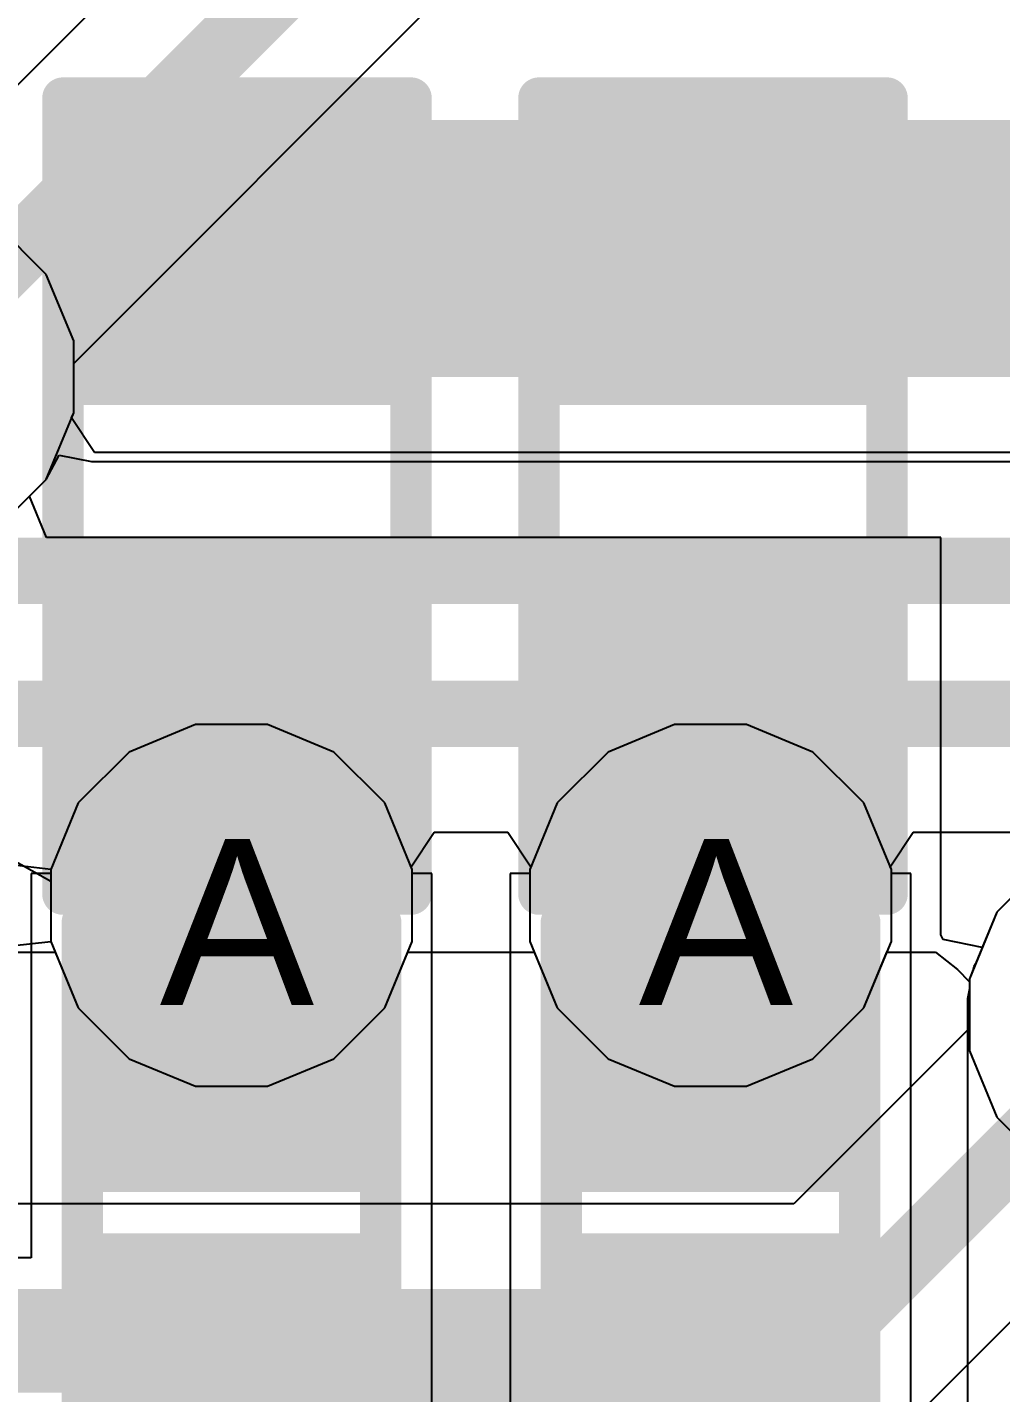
# Model space of a CAD drawing. Header units: inches. Extents: x 0 to 5271, y 0 to 5417.
# Drawn here: x 119.59 to 122.573, y 50.609 to 54.792 of the extents above; entities that cross this region are included whole.
import ezdxf

# ---------------------------------------------------------------- set-up
doc = ezdxf.new("R2010")
doc.units = ezdxf.units.IN
for name, color, linetype in [('Bottom Layer', 5, 'Continuous'), ('Bottom Overlay', 54, 'Continuous'), ('Bottom Paste', 16, 'Continuous'), ('Bottom Solder', 6, 'Continuous'), ('Drill Drawing', 1, 'Continuous'), ('L2_GND1', 16, 'Continuous'), ('L3_SIG1', 76, 'Continuous'), ('L4_PWR', 90, 'Continuous'), ('L5_GND2', 156, 'Continuous'), ('L6_SIG2', 130, 'Continuous'), ('L7_GND3', 216, 'Continuous'), ('Top Layer', 1, 'Continuous'), ('Top Overlay', 2, 'Continuous'), ('Top Paste', 8, 'Continuous'), ('Top Solder', 216, 'Continuous'), ('Via Holes', 16, 'Continuous')]:
    doc.layers.add(name, color=color, linetype=linetype)
doc.styles.add('Arial', font='', dxfattribs={"height": 0.2})
doc.styles.get('Arial').set_extended_font_data('Arial')

# ---------------------------------------------------------------- blocks, each defined once
blk = doc.blocks.new('RES_0603_B_486')
at = {"layer": 'Bottom Layer'}
for points in [[(-1.143, -0.4445), (-1.143, 0.4445), (-0.381, 0.4445), (-0.381, -0.4445)], [(0.381, -0.4445), (0.381, 0.4445), (1.143, 0.4445), (1.143, -0.4445)]]:
    blk.add_hatch(color=5, dxfattribs=at).paths.add_polyline_path(points)
at = {"layer": 'Bottom Paste'}
for points in [[(-1.143, -0.4445), (-1.143, 0.4445), (-0.381, 0.4445), (-0.381, -0.4445)], [(0.381, -0.4445), (0.381, 0.4445), (1.143, 0.4445), (1.143, -0.4445)]]:
    blk.add_hatch(color=16, dxfattribs=at).paths.add_polyline_path(points)
at = {"layer": 'Bottom Solder'}
for points in [[(-1.2446, -0.5461), (-1.2446, 0.5461), (-0.2794, 0.5461), (-0.2794, -0.5461)], [(0.2794, -0.5461), (0.2794, 0.5461), (1.2446, 0.5461), (1.2446, -0.5461)]]:
    blk.add_hatch(color=6, dxfattribs=at).paths.add_polyline_path(points)
at = {"layer": 'Bottom Overlay'}
for points in [[(-1.2192, 0.5334, 0.127, 0.127, 0), (-1.2192, -0.5334, 0.127, 0.127, 0)], [(-1.2192, 0.5334, 0.127, 0.127, 0), (1.2192, 0.5334, 0.127, 0.127, 0)], [(1.2192, 0.5334, 0.127, 0.127, 0), (1.2192, -0.5334, 0.127, 0.127, 0)], [(-1.2192, -0.5334, 0.127, 0.127, 0), (1.2192, -0.5334, 0.127, 0.127, 0)]]:
    blk.add_lwpolyline(points, format="xyseb", dxfattribs=at)
for points in [[(-1.251, 0.5334, 0.0635, 0.0635, 1), (-1.1875, 0.5334, 0.0635, 0.0635, 1)], [(-1.251, 0.5334, 0.0635, 0.0635, 1), (-1.1875, 0.5334, 0.0635, 0.0635, 1)], [(1.1874, 0.5334, 0.0635, 0.0635, 1), (1.2509, 0.5334, 0.0635, 0.0635, 1)], [(1.1874, 0.5334, 0.0635, 0.0635, 1), (1.2509, 0.5334, 0.0635, 0.0635, 1)], [(-1.251, -0.5334, 0.0635, 0.0635, 1), (-1.1875, -0.5334, 0.0635, 0.0635, 1)], [(-1.251, -0.5334, 0.0635, 0.0635, 1), (-1.1875, -0.5334, 0.0635, 0.0635, 1)], [(1.1874, -0.5334, 0.0635, 0.0635, 1), (1.2509, -0.5334, 0.0635, 0.0635, 1)], [(1.1874, -0.5334, 0.0635, 0.0635, 1), (1.2509, -0.5334, 0.0635, 0.0635, 1)]]:
    blk.add_lwpolyline(points, format="xyseb", close=True, dxfattribs=at)
blk = doc.blocks.new('RES_0603_B_487')
at = {"layer": 'Bottom Layer'}
for points in [[(-1.143, -0.4445), (-1.143, 0.4445), (-0.381, 0.4445), (-0.381, -0.4445)], [(0.381, -0.4445), (0.381, 0.4445), (1.143, 0.4445), (1.143, -0.4445)]]:
    blk.add_hatch(color=5, dxfattribs=at).paths.add_polyline_path(points)
at = {"layer": 'Bottom Paste'}
for points in [[(-1.143, -0.4445), (-1.143, 0.4445), (-0.381, 0.4445), (-0.381, -0.4445)], [(0.381, -0.4445), (0.381, 0.4445), (1.143, 0.4445), (1.143, -0.4445)]]:
    blk.add_hatch(color=16, dxfattribs=at).paths.add_polyline_path(points)
at = {"layer": 'Bottom Solder'}
for points in [[(-1.2446, -0.5461), (-1.2446, 0.5461), (-0.2794, 0.5461), (-0.2794, -0.5461)], [(0.2794, -0.5461), (0.2794, 0.5461), (1.2446, 0.5461), (1.2446, -0.5461)]]:
    blk.add_hatch(color=6, dxfattribs=at).paths.add_polyline_path(points)
at = {"layer": 'Bottom Overlay'}
for points in [[(-1.2192, 0.5334, 0.127, 0.127, 0), (-1.2192, -0.5334, 0.127, 0.127, 0)], [(-1.2192, 0.5334, 0.127, 0.127, 0), (1.2192, 0.5334, 0.127, 0.127, 0)], [(1.2192, 0.5334, 0.127, 0.127, 0), (1.2192, -0.5334, 0.127, 0.127, 0)], [(-1.2192, -0.5334, 0.127, 0.127, 0), (1.2192, -0.5334, 0.127, 0.127, 0)]]:
    blk.add_lwpolyline(points, format="xyseb", dxfattribs=at)
for points in [[(-1.251, 0.5334, 0.0635, 0.0635, 1), (-1.1875, 0.5334, 0.0635, 0.0635, 1)], [(-1.251, 0.5334, 0.0635, 0.0635, 1), (-1.1875, 0.5334, 0.0635, 0.0635, 1)], [(1.1874, 0.5334, 0.0635, 0.0635, 1), (1.2509, 0.5334, 0.0635, 0.0635, 1)], [(1.1874, 0.5334, 0.0635, 0.0635, 1), (1.2509, 0.5334, 0.0635, 0.0635, 1)], [(-1.251, -0.5334, 0.0635, 0.0635, 1), (-1.1875, -0.5334, 0.0635, 0.0635, 1)], [(-1.251, -0.5334, 0.0635, 0.0635, 1), (-1.1875, -0.5334, 0.0635, 0.0635, 1)], [(1.1874, -0.5334, 0.0635, 0.0635, 1), (1.2509, -0.5334, 0.0635, 0.0635, 1)], [(1.1874, -0.5334, 0.0635, 0.0635, 1), (1.2509, -0.5334, 0.0635, 0.0635, 1)]]:
    blk.add_lwpolyline(points, format="xyseb", close=True, dxfattribs=at)
blk = doc.blocks.new('SOT_23_B_507')
at = {"layer": 'Bottom Layer'}
for points in [[(-1.36, 1.46), (-0.54, 1.46), (-0.54, 0.54), (-1.36, 0.54)], [(0.54, 1.46), (1.36, 1.46), (1.36, 0.54), (0.54, 0.54)], [(-0.41, -0.54), (0.41, -0.54), (0.41, -1.46), (-0.41, -1.46)]]:
    blk.add_hatch(color=5, dxfattribs=at).paths.add_polyline_path(points)
at = {"layer": 'Bottom Paste'}
for points in [[(-1.36, 1.46), (-0.54, 1.46), (-0.54, 0.54), (-1.36, 0.54)], [(0.54, 1.46), (1.36, 1.46), (1.36, 0.54), (0.54, 0.54)], [(-0.41, -0.54), (0.41, -0.54), (0.41, -1.46), (-0.41, -1.46)]]:
    blk.add_hatch(color=16, dxfattribs=at).paths.add_polyline_path(points)
at = {"layer": 'Bottom Solder'}
for points in [[(-1.4616, 1.5616), (-0.4384, 1.5616), (-0.4384, 0.4384), (-1.4616, 0.4384)], [(0.4384, 1.5616), (1.4616, 1.5616), (1.4616, 0.4384), (0.4384, 0.4384)], [(-0.5116, -0.4384), (0.5116, -0.4384), (0.5116, -1.5616), (-0.5116, -1.5616)]]:
    blk.add_hatch(color=6, dxfattribs=at).paths.add_polyline_path(points)
at = {"layer": 'Bottom Overlay'}
for points in [[(-1.6764, 1.2954, 0.127, 0.127, 0), (-1.5494, 1.1684, 0.127, 0.127, 0)], [(-1.6764, 1.0414, 0.127, 0.127, 0), (-1.6764, 1.2954, 0.127, 0.127, 0)], [(-1.6764, 1.0414, 0.127, 0.127, 0), (-1.5494, 1.1684, 0.127, 0.127, 0)], [(-0.3302, 0.7874, 0.127, 0.127, 0), (0.3302, 0.7874, 0.127, 0.127, 0)], [(-1.5494, -0.8128, 0.127, 0.127, 0), (-1.5494, 0.5842, 0.127, 0.127, 0)], [(1.5494, -0.8128, 0.127, 0.127, 0), (1.5494, 0.5842, 0.127, 0.127, 0)], [(-1.5494, -0.8128, 0.127, 0.127, 0), (-0.5588, -0.8128, 0.127, 0.127, 0)], [(0.5588, -0.8128, 0.127, 0.127, 0), (1.5494, -0.8128, 0.127, 0.127, 0)]]:
    blk.add_lwpolyline(points, format="xyseb", dxfattribs=at)
for points in [[(-1.7082, 1.2954, 0.0635, 0.0635, 1), (-1.6447, 1.2954, 0.0635, 0.0635, 1)], [(-1.7082, 1.2954, 0.0635, 0.0635, 1), (-1.6447, 1.2954, 0.0635, 0.0635, 1)], [(-1.5812, 1.1684, 0.0635, 0.0635, 1), (-1.5177, 1.1684, 0.0635, 0.0635, 1)], [(-1.5812, 1.1684, 0.0635, 0.0635, 1), (-1.5177, 1.1684, 0.0635, 0.0635, 1)], [(-1.7082, 1.0414, 0.0635, 0.0635, 1), (-1.6447, 1.0414, 0.0635, 0.0635, 1)], [(-1.7082, 1.0414, 0.0635, 0.0635, 1), (-1.6447, 1.0414, 0.0635, 0.0635, 1)], [(-0.362, 0.7874, 0.0635, 0.0635, 1), (-0.2985, 0.7874, 0.0635, 0.0635, 1)], [(0.2984, 0.7874, 0.0635, 0.0635, 1), (0.3619, 0.7874, 0.0635, 0.0635, 1)], [(-1.5812, 0.5842, 0.0635, 0.0635, 1), (-1.5177, 0.5842, 0.0635, 0.0635, 1)], [(1.5176, 0.5842, 0.0635, 0.0635, 1), (1.5811, 0.5842, 0.0635, 0.0635, 1)], [(-1.5812, -0.8128, 0.0635, 0.0635, 1), (-1.5177, -0.8128, 0.0635, 0.0635, 1)], [(-1.5812, -0.8128, 0.0635, 0.0635, 1), (-1.5177, -0.8128, 0.0635, 0.0635, 1)], [(-0.5906, -0.8128, 0.0635, 0.0635, 1), (-0.5271, -0.8128, 0.0635, 0.0635, 1)], [(0.527, -0.8128, 0.0635, 0.0635, 1), (0.5905, -0.8128, 0.0635, 0.0635, 1)], [(1.5176, -0.8128, 0.0635, 0.0635, 1), (1.5811, -0.8128, 0.0635, 0.0635, 1)], [(1.5176, -0.8128, 0.0635, 0.0635, 1), (1.5811, -0.8128, 0.0635, 0.0635, 1)]]:
    blk.add_lwpolyline(points, format="xyseb", close=True, dxfattribs=at)
blk = doc.blocks.new('LED_0402_509')
at = {"layer": 'Top Layer'}
for points in [[(-0.785, 0.36), (-0.165, 0.36), (-0.165, -0.36), (-0.785, -0.36)], [(0.165, 0.36), (0.785, 0.36), (0.785, -0.36), (0.165, -0.36)]]:
    blk.add_hatch(color=1, dxfattribs=at).paths.add_polyline_path(points)
at = {"layer": 'Top Overlay'}
blk.add_hatch(color=2, dxfattribs=at).paths.add_polyline_path([(0.9385, -0.5084), (1.5481, -0.5084), (1.5481, 0.5076), (0.9385, 0.5076)])
at = {"layer": 'Top Paste'}
for points in [[(-0.785, 0.36), (-0.165, 0.36), (-0.165, -0.36), (-0.785, -0.36)], [(0.165, 0.36), (0.785, 0.36), (0.785, -0.36), (0.165, -0.36)]]:
    blk.add_hatch(color=8, dxfattribs=at).paths.add_polyline_path(points)
at = {"layer": 'Top Solder'}
for points in [[(-0.8866, 0.4616), (-0.0634, 0.4616), (-0.0634, -0.4616), (-0.8866, -0.4616)], [(0.0634, 0.4616), (0.8866, 0.4616), (0.8866, -0.4616), (0.0634, -0.4616)]]:
    blk.add_hatch(color=216, dxfattribs=at).paths.add_polyline_path(points)
at = {"layer": 'Top Overlay'}
for points in [[(-0.889, -0.4572, 0.127, 0.127, 0), (-0.889, 0.4572, 0.127, 0.127, 0)], [(0.9398, 0.4572, 0.127, 0.127, 0), (-0.889, 0.4572, 0.127, 0.127, 0)], [(0.9398, -0.4572, 0.127, 0.127, 0), (0.9398, 0.4572, 0.127, 0.127, 0)], [(0.9398, -0.4572, 0.127, 0.127, 0), (-0.889, -0.4572, 0.127, 0.127, 0)]]:
    blk.add_lwpolyline(points, format="xyseb", dxfattribs=at)
for points in [[(-0.9207, 0.4572, 0.0635, 0.0635, 1), (-0.8572, 0.4572, 0.0635, 0.0635, 1)], [(-0.9207, 0.4572, 0.0635, 0.0635, 1), (-0.8572, 0.4572, 0.0635, 0.0635, 1)], [(0.9081, 0.4572, 0.0635, 0.0635, 1), (0.9716, 0.4572, 0.0635, 0.0635, 1)], [(0.9081, 0.4572, 0.0635, 0.0635, 1), (0.9716, 0.4572, 0.0635, 0.0635, 1)], [(-0.9207, -0.4572, 0.0635, 0.0635, 1), (-0.8572, -0.4572, 0.0635, 0.0635, 1)], [(-0.9207, -0.4572, 0.0635, 0.0635, 1), (-0.8572, -0.4572, 0.0635, 0.0635, 1)], [(0.9081, -0.4572, 0.0635, 0.0635, 1), (0.9716, -0.4572, 0.0635, 0.0635, 1)], [(0.9081, -0.4572, 0.0635, 0.0635, 1), (0.9716, -0.4572, 0.0635, 0.0635, 1)]]:
    blk.add_lwpolyline(points, format="xyseb", close=True, dxfattribs=at)
blk = doc.blocks.new('LED_0402_510')
at = {"layer": 'Top Layer'}
for points in [[(-0.785, 0.36), (-0.165, 0.36), (-0.165, -0.36), (-0.785, -0.36)], [(0.165, 0.36), (0.785, 0.36), (0.785, -0.36), (0.165, -0.36)]]:
    blk.add_hatch(color=1, dxfattribs=at).paths.add_polyline_path(points)
at = {"layer": 'Top Overlay'}
blk.add_hatch(color=2, dxfattribs=at).paths.add_polyline_path([(0.9388, -0.5086), (1.5484, -0.5086), (1.5484, 0.5074), (0.9388, 0.5074)])
at = {"layer": 'Top Paste'}
for points in [[(-0.785, 0.36), (-0.165, 0.36), (-0.165, -0.36), (-0.785, -0.36)], [(0.165, 0.36), (0.785, 0.36), (0.785, -0.36), (0.165, -0.36)]]:
    blk.add_hatch(color=8, dxfattribs=at).paths.add_polyline_path(points)
at = {"layer": 'Top Solder'}
for points in [[(-0.8866, 0.4616), (-0.0634, 0.4616), (-0.0634, -0.4616), (-0.8866, -0.4616)], [(0.0634, 0.4616), (0.8866, 0.4616), (0.8866, -0.4616), (0.0634, -0.4616)]]:
    blk.add_hatch(color=216, dxfattribs=at).paths.add_polyline_path(points)
at = {"layer": 'Top Overlay'}
for points in [[(-0.889, -0.4572, 0.127, 0.127, 0), (-0.889, 0.4572, 0.127, 0.127, 0)], [(0.9398, 0.4572, 0.127, 0.127, 0), (-0.889, 0.4572, 0.127, 0.127, 0)], [(0.9398, -0.4572, 0.127, 0.127, 0), (0.9398, 0.4572, 0.127, 0.127, 0)], [(0.9398, -0.4572, 0.127, 0.127, 0), (-0.889, -0.4572, 0.127, 0.127, 0)]]:
    blk.add_lwpolyline(points, format="xyseb", dxfattribs=at)
for points in [[(-0.9208, 0.4572, 0.0635, 0.0635, 1), (-0.8573, 0.4572, 0.0635, 0.0635, 1)], [(-0.9208, 0.4572, 0.0635, 0.0635, 1), (-0.8573, 0.4572, 0.0635, 0.0635, 1)], [(0.908, 0.4572, 0.0635, 0.0635, 1), (0.9715, 0.4572, 0.0635, 0.0635, 1)], [(0.908, 0.4572, 0.0635, 0.0635, 1), (0.9715, 0.4572, 0.0635, 0.0635, 1)], [(-0.9208, -0.4572, 0.0635, 0.0635, 1), (-0.8573, -0.4572, 0.0635, 0.0635, 1)], [(-0.9208, -0.4572, 0.0635, 0.0635, 1), (-0.8573, -0.4572, 0.0635, 0.0635, 1)], [(0.908, -0.4572, 0.0635, 0.0635, 1), (0.9715, -0.4572, 0.0635, 0.0635, 1)], [(0.908, -0.4572, 0.0635, 0.0635, 1), (0.9715, -0.4572, 0.0635, 0.0635, 1)]]:
    blk.add_lwpolyline(points, format="xyseb", close=True, dxfattribs=at)

msp = doc.modelspace()

# ---------------------------------------------------------------- hatches: boundary and pattern name
at = {"layer": 'Bottom Layer'}
for points in [[(119.7864, 53.721), (128.069, 53.721), (128.069, 54.5084), (119.7864, 54.5084)], [(119.9165, 52.1021), (120.516, 52.1021), (120.516, 52.7388), (119.9165, 52.7388)], [(121.3847, 52.1021), (121.9837, 52.1021), (121.9837, 52.7388), (121.3847, 52.7388)]]:
    msp.add_hatch(color=5, dxfattribs=at).paths.add_polyline_path(points)
h = msp.add_hatch(color=5, dxfattribs=at)
edge = h.paths.add_edge_path()
edge.add_arc((120.2158, 52.1021), 0.3, 0, 360)
h = msp.add_hatch(color=5, dxfattribs=at)
edge = h.paths.add_edge_path()
edge.add_arc((121.684, 52.1021), 0.3, 0, 360)
at = {"layer": 'L2_GND1'}
h = msp.add_hatch(color=16, dxfattribs=at)
edge = h.paths.add_edge_path()
edge.add_arc((120.2158, 52.1021), 0.3, 0, 360)
h = msp.add_hatch(color=16, dxfattribs=at)
edge = h.paths.add_edge_path()
edge.add_arc((121.684, 52.1021), 0.3, 0, 360)
at = {"layer": 'L3_SIG1'}
h = msp.add_hatch(color=76, dxfattribs=at)
edge = h.paths.add_edge_path()
edge.add_arc((120.2158, 52.1021), 0.3, 0, 360)
h = msp.add_hatch(color=76, dxfattribs=at)
edge = h.paths.add_edge_path()
edge.add_arc((121.684, 52.1021), 0.3, 0, 360)
at = {"layer": 'L4_PWR'}
h = msp.add_hatch(color=90, dxfattribs=at)
edge = h.paths.add_edge_path()
edge.add_arc((120.2158, 52.1021), 0.3, 0, 360)
h = msp.add_hatch(color=90, dxfattribs=at)
edge = h.paths.add_edge_path()
edge.add_arc((121.684, 52.1021), 0.3, 0, 360)
at = {"layer": 'L5_GND2'}
h = msp.add_hatch(color=156, dxfattribs=at)
edge = h.paths.add_edge_path()
edge.add_arc((120.2158, 52.1021), 0.3, 0, 360)
h = msp.add_hatch(color=156, dxfattribs=at)
edge = h.paths.add_edge_path()
edge.add_arc((121.684, 52.1021), 0.3, 0, 360)
at = {"layer": 'L6_SIG2'}
h = msp.add_hatch(color=130, dxfattribs=at)
edge = h.paths.add_edge_path()
edge.add_arc((120.2158, 52.1021), 0.3, 0, 360)
h = msp.add_hatch(color=130, dxfattribs=at)
edge = h.paths.add_edge_path()
edge.add_arc((121.684, 52.1021), 0.3, 0, 360)
at = {"layer": 'L7_GND3'}
h = msp.add_hatch(color=216, dxfattribs=at)
edge = h.paths.add_edge_path()
edge.add_arc((120.2158, 52.1021), 0.3, 0, 360)
h = msp.add_hatch(color=216, dxfattribs=at)
edge = h.paths.add_edge_path()
edge.add_arc((121.684, 52.1021), 0.3, 0, 360)
at = {"layer": 'Top Layer'}
h = msp.add_hatch(color=1, dxfattribs=at)
edge = h.paths.add_edge_path()
edge.add_arc((120.2158, 52.1021), 0.3, 0, 360)
h = msp.add_hatch(color=1, dxfattribs=at)
edge = h.paths.add_edge_path()
edge.add_arc((121.684, 52.1021), 0.3, 0, 360)
for points in [[(120.5158, 52.1021), (119.9147, 52.1021), (119.9147, 51.3245), (120.5158, 51.3245)], [(121.984, 52.1021), (121.3829, 52.1021), (121.3829, 51.3245), (121.984, 51.3245)]]:
    msp.add_hatch(color=1, dxfattribs=at).paths.add_polyline_path(points)
at = {"layer": 'Via Holes'}
h = msp.add_hatch(color=7, dxfattribs=at)
edge = h.paths.add_edge_path()
edge.add_arc((120.2158, 52.1021), 0.15, 0, 360)
h = msp.add_hatch(color=7, dxfattribs=at)
edge = h.paths.add_edge_path()
edge.add_arc((121.684, 52.1021), 0.15, 0, 360)

# ---------------------------------------------------------------- linework, layer by layer
at = {"layer": 'Bottom Layer'}
for p, q in [((119.6476, 53.4072), (119.6873, 53.4817)), ((119.6873, 53.4817), (119.7864, 53.462)), ((119.7864, 53.462), (124.2168, 53.462)), ((119.5964, 53.356), (119.6476, 53.4072)), ((119.649, 53.229), (119.5964, 53.356)), ((120.8659, 53.229), (119.649, 53.229)), ((120.9929, 53.229), (120.8659, 53.229)), ((121.058, 53.229), (120.9929, 53.229)), ((122.3899, 53.229), (121.058, 53.229)), ((122.3899, 52.0791), (122.3899, 53.229)), ((122.7174, 52.2369), (122.5615, 52.0811)), ((122.3899, 52.0762), (122.3899, 52.0791)), ((122.39, 52.0124), (122.3899, 52.0762)), ((122.3899, 52.0762), (122.3899, 52.0762)), ((122.5615, 52.0811), (122.5169, 51.9734)), ((122.3972, 51.9972), (122.39, 52.0124)), ((122.5169, 51.9734), (122.3972, 51.9972)), ((119.534, 51.959), (119.6754, 51.959)), ((119.6754, 51.959), (119.7461, 51.7883)), ((120.6854, 51.7883), (120.7561, 51.959)), ((120.7561, 51.959), (120.931, 51.959)), ((120.931, 51.959), (121.1436, 51.959)), ((121.1436, 51.959), (121.2143, 51.7883)), ((122.1536, 51.7883), (122.2243, 51.959)), ((122.2243, 51.959), (122.3735, 51.959)), ((122.3735, 51.959), (122.4406, 51.9062)), ((122.4406, 51.9062), (122.4772, 51.8681)), ((122.4772, 51.8681), (122.4772, 51.8518)), ((122.4772, 51.8518), (122.4772, 51.657)), ((119.7461, 51.7883), (119.9019, 51.6325)), ((120.5296, 51.6325), (120.6854, 51.7883)), ((121.2143, 51.7883), (121.3702, 51.6325)), ((121.9978, 51.6325), (122.1536, 51.7883)), ((122.4772, 51.657), (122.5615, 51.4534)), ((119.9019, 51.6325), (120.1056, 51.5481)), ((120.326, 51.5481), (120.5296, 51.6325)), ((121.3702, 51.6325), (121.5738, 51.5481)), ((121.7942, 51.5481), (121.9978, 51.6325)), ((120.1056, 51.5481), (120.326, 51.5481)), ((121.5738, 51.5481), (121.7942, 51.5481)), ((122.5615, 51.4534), (122.7174, 51.2976))]:
    msp.add_line(p, q, dxfattribs=at)
for points in [[(120.2325, 52.1189, 0.1524, 0.1524, 0), (120.2325, 52.594, 0.1524, 0.1524, 0)], [(121.6914, 52.1096, 0.1524, 0.1524, 0), (121.6914, 52.594, 0.1524, 0.1524, 0)], [(120.2158, 52.1021, 0.1524, 0.1524, 0), (120.2325, 52.1189, 0.1524, 0.1524, 0)], [(121.684, 52.1021, 0.1524, 0.1524, 0), (121.6914, 52.1096, 0.1524, 0.1524, 0)]]:
    msp.add_lwpolyline(points, format="xyseb", dxfattribs=at)
for points in [[(120.1944, 52.594, 0.0762, 0.0762, 1), (120.2706, 52.594, 0.0762, 0.0762, 1)], [(121.6533, 52.594, 0.0762, 0.0762, 1), (121.7295, 52.594, 0.0762, 0.0762, 1)], [(120.1777, 52.1021, 0.0762, 0.0762, 1), (120.2539, 52.1021, 0.0762, 0.0762, 1)], [(120.1944, 52.1189, 0.0762, 0.0762, 1), (120.2706, 52.1189, 0.0762, 0.0762, 1)], [(120.1944, 52.1189, 0.0762, 0.0762, 1), (120.2706, 52.1189, 0.0762, 0.0762, 1)], [(121.6459, 52.1021, 0.0762, 0.0762, 1), (121.7221, 52.1021, 0.0762, 0.0762, 1)], [(121.6533, 52.1096, 0.0762, 0.0762, 1), (121.7295, 52.1096, 0.0762, 0.0762, 1)], [(121.6533, 52.1096, 0.0762, 0.0762, 1), (121.7295, 52.1096, 0.0762, 0.0762, 1)]]:
    msp.add_lwpolyline(points, format="xyseb", close=True, dxfattribs=at)
at = {"layer": 'L2_GND1'}
for p, q in [((119.6476, 54.0348), (119.4918, 54.1907)), ((119.732, 53.8312), (119.6476, 54.0348)), ((119.732, 53.6108), (119.732, 53.8312)), ((119.6476, 53.4072), (119.732, 53.6108)), ((119.4918, 53.2513), (119.6476, 53.4072)), ((120.1056, 52.6561), (119.9019, 52.5718)), ((120.326, 52.6561), (120.1056, 52.6561)), ((120.5296, 52.5718), (120.326, 52.6561)), ((121.5738, 52.6561), (121.3702, 52.5718)), ((121.7942, 52.6561), (121.5738, 52.6561)), ((121.9978, 52.5718), (121.7942, 52.6561)), ((119.9019, 52.5718), (119.7461, 52.4159)), ((120.6854, 52.4159), (120.5296, 52.5718)), ((121.3702, 52.5718), (121.2143, 52.4159)), ((122.1536, 52.4159), (121.9978, 52.5718)), ((119.7461, 52.4159), (119.6618, 52.2123)), ((120.7698, 52.2123), (120.6854, 52.4159)), ((121.2143, 52.4159), (121.13, 52.2123)), ((122.238, 52.2123), (122.1536, 52.4159)), ((119.6618, 52.2123), (119.6618, 51.9919)), ((120.7698, 51.9919), (120.7698, 52.2123)), ((121.13, 52.2123), (121.13, 51.9919)), ((122.238, 51.9919), (122.238, 52.2123)), ((122.7174, 52.2369), (122.5615, 52.0811)), ((122.5615, 52.0811), (122.4772, 51.8774)), ((119.6618, 51.9919), (119.7461, 51.7883)), ((120.6854, 51.7883), (120.7698, 51.9919)), ((121.13, 51.9919), (121.2143, 51.7883)), ((122.1536, 51.7883), (122.238, 51.9919)), ((122.4772, 51.8774), (122.4772, 51.657)), ((119.7461, 51.7883), (119.9019, 51.6325)), ((120.5296, 51.6325), (120.6854, 51.7883)), ((121.2143, 51.7883), (121.3702, 51.6325)), ((121.9978, 51.6325), (122.1536, 51.7883)), ((122.4772, 51.657), (122.5615, 51.4534)), ((119.9019, 51.6325), (120.1056, 51.5481)), ((120.326, 51.5481), (120.5296, 51.6325)), ((121.3702, 51.6325), (121.5738, 51.5481)), ((121.7942, 51.5481), (121.9978, 51.6325)), ((120.1056, 51.5481), (120.326, 51.5481)), ((121.5738, 51.5481), (121.7942, 51.5481)), ((122.5615, 51.4534), (122.7174, 51.2976))]:
    msp.add_line(p, q, dxfattribs=at)
at = {"layer": 'L3_SIG1'}
for p, q in [((119.6476, 54.0348), (119.4918, 54.1907)), ((119.732, 53.8312), (119.6476, 54.0348)), ((119.732, 53.6108), (119.732, 53.8312)), ((119.7256, 53.5955), (119.732, 53.6108)), ((119.7962, 53.4899), (119.7256, 53.5955)), ((123.5867, 53.4899), (119.7962, 53.4899)), ((120.7663, 52.2206), (120.8369, 52.3262)), ((120.8369, 52.3262), (121.0628, 52.3262)), ((121.0628, 52.3262), (121.1334, 52.2206)), ((122.2345, 52.2206), (122.3051, 52.3262)), ((122.3051, 52.3262), (122.6271, 52.3262)), ((119.5549, 52.2365), (119.6618, 52.1766)), ((120.7698, 52.2123), (120.7663, 52.2206)), ((120.7698, 51.9919), (120.7698, 52.2123)), ((121.1334, 52.2206), (121.13, 52.2123)), ((121.13, 52.2123), (121.13, 51.9919)), ((122.238, 52.2123), (122.2345, 52.2206)), ((122.238, 51.9919), (122.238, 52.2123)), ((119.6618, 52.1766), (119.6618, 51.9919)), ((122.6797, 52.1992), (122.5615, 52.0811)), ((122.5615, 52.0811), (122.4772, 51.8774)), ((119.6618, 51.9919), (119.7461, 51.7883)), ((120.6854, 51.7883), (120.7698, 51.9919)), ((121.13, 51.9919), (121.2143, 51.7883)), ((122.1536, 51.7883), (122.238, 51.9919)), ((122.4772, 51.8774), (122.4772, 51.726)), ((119.7461, 51.7883), (119.9019, 51.6325)), ((120.5296, 51.6325), (120.6854, 51.7883)), ((121.2143, 51.7883), (121.3702, 51.6325)), ((121.9978, 51.6325), (122.1536, 51.7883)), ((122.4772, 51.726), (121.9392, 51.188)), ((119.9019, 51.6325), (120.1056, 51.5481)), ((120.326, 51.5481), (120.5296, 51.6325)), ((121.3702, 51.6325), (121.5738, 51.5481)), ((121.7942, 51.5481), (121.9978, 51.6325)), ((120.1056, 51.5481), (120.326, 51.5481)), ((121.5738, 51.5481), (121.7942, 51.5481)), ((122.3457, 50.569), (122.9899, 51.2132)), ((121.9392, 51.188), (118.8352, 51.188))]:
    msp.add_line(p, q, dxfattribs=at)
for points in [[(117.5083, 53.1274, 0.2032, 0.2032, 0), (123.251, 53.1274, 0.2032, 0.2032, 0)], [(119.4816, 52.6888, 0.2032, 0.2032, 0), (123.2418, 52.6888, 0.2032, 0.2032, 0)], [(122.0894, 50.8254, 0.2032, 0.2032, 0), (123.0312, 51.7672, 0.2032, 0.2032, 0)], [(115.3458, 50.8254, 0.2032, 0.2032, 0), (122.0894, 50.8254, 0.2032, 0.2032, 0)]]:
    msp.add_lwpolyline(points, format="xyseb", dxfattribs=at)
msp.add_lwpolyline([(122.0386, 50.8254, 0.1016, 0.1016, 1), (122.1402, 50.8254, 0.1016, 0.1016, 1)], format="xyseb", close=True, dxfattribs=at)
msp.add_lwpolyline([(122.0386, 50.8254, 0.1016, 0.1016, 1), (122.1402, 50.8254, 0.1016, 0.1016, 1)], format="xyseb", close=True, dxfattribs=at)
at = {"layer": 'L4_PWR'}
for p, q in [((119.6476, 54.0348), (119.4918, 54.1907)), ((119.732, 53.8312), (119.6476, 54.0348)), ((119.732, 53.6108), (119.732, 53.8312)), ((119.6476, 53.4072), (119.732, 53.6108)), ((119.4918, 53.2513), (119.6476, 53.4072)), ((120.1056, 52.6561), (119.9019, 52.5718)), ((120.326, 52.6561), (120.1056, 52.6561)), ((120.5296, 52.5718), (120.326, 52.6561)), ((121.5738, 52.6561), (121.3702, 52.5718)), ((121.7942, 52.6561), (121.5738, 52.6561)), ((121.9978, 52.5718), (121.7942, 52.6561)), ((119.9019, 52.5718), (119.7461, 52.4159)), ((120.6854, 52.4159), (120.5296, 52.5718)), ((121.3702, 52.5718), (121.2143, 52.4159)), ((122.1536, 52.4159), (121.9978, 52.5718)), ((119.7461, 52.4159), (119.6618, 52.2123)), ((120.7698, 52.2123), (120.6854, 52.4159)), ((121.2143, 52.4159), (121.13, 52.2123)), ((122.238, 52.2123), (122.1536, 52.4159)), ((119.6618, 52.2123), (119.6618, 51.9919)), ((120.7698, 51.9919), (120.7698, 52.2123)), ((121.13, 52.2123), (121.13, 51.9919)), ((122.238, 51.9919), (122.238, 52.2123)), ((122.7174, 52.2369), (122.5615, 52.0811)), ((122.5615, 52.0811), (122.4772, 51.8774)), ((119.6618, 51.9919), (119.7461, 51.7883)), ((120.6854, 51.7883), (120.7698, 51.9919)), ((121.13, 51.9919), (121.2143, 51.7883)), ((122.1536, 51.7883), (122.238, 51.9919)), ((122.4772, 51.8774), (122.4772, 51.657)), ((119.7461, 51.7883), (119.9019, 51.6325)), ((120.5296, 51.6325), (120.6854, 51.7883)), ((121.2143, 51.7883), (121.3702, 51.6325)), ((121.9978, 51.6325), (122.1536, 51.7883)), ((122.4772, 51.657), (122.5615, 51.4534)), ((119.9019, 51.6325), (120.1056, 51.5481)), ((120.326, 51.5481), (120.5296, 51.6325)), ((121.3702, 51.6325), (121.5738, 51.5481)), ((121.7942, 51.5481), (121.9978, 51.6325)), ((120.1056, 51.5481), (120.326, 51.5481)), ((121.5738, 51.5481), (121.7942, 51.5481)), ((122.5615, 51.4534), (122.7174, 51.2976))]:
    msp.add_line(p, q, dxfattribs=at)
at = {"layer": 'L5_GND2'}
for p, q in [((119.6476, 54.0348), (119.4918, 54.1907)), ((119.732, 53.8312), (119.6476, 54.0348)), ((119.732, 53.6108), (119.732, 53.8312)), ((119.6476, 53.4072), (119.732, 53.6108)), ((119.4918, 53.2513), (119.6476, 53.4072)), ((120.1056, 52.6561), (119.9019, 52.5718)), ((120.326, 52.6561), (120.1056, 52.6561)), ((120.5296, 52.5718), (120.326, 52.6561)), ((121.5738, 52.6561), (121.3702, 52.5718)), ((121.7942, 52.6561), (121.5738, 52.6561)), ((121.9978, 52.5718), (121.7942, 52.6561)), ((119.9019, 52.5718), (119.7461, 52.4159)), ((120.6854, 52.4159), (120.5296, 52.5718)), ((121.3702, 52.5718), (121.2143, 52.4159)), ((122.1536, 52.4159), (121.9978, 52.5718)), ((119.7461, 52.4159), (119.6618, 52.2123)), ((120.7698, 52.2123), (120.6854, 52.4159)), ((121.2143, 52.4159), (121.13, 52.2123)), ((122.238, 52.2123), (122.1536, 52.4159)), ((119.6618, 52.2123), (119.6618, 51.9919)), ((120.7698, 51.9919), (120.7698, 52.2123)), ((121.13, 52.2123), (121.13, 51.9919)), ((122.238, 51.9919), (122.238, 52.2123)), ((122.7174, 52.2369), (122.5615, 52.0811)), ((122.5615, 52.0811), (122.4772, 51.8774)), ((119.6618, 51.9919), (119.7461, 51.7883)), ((120.6854, 51.7883), (120.7698, 51.9919)), ((121.13, 51.9919), (121.2143, 51.7883)), ((122.1536, 51.7883), (122.238, 51.9919)), ((122.4772, 51.8774), (122.4772, 51.657)), ((119.7461, 51.7883), (119.9019, 51.6325)), ((120.5296, 51.6325), (120.6854, 51.7883)), ((121.2143, 51.7883), (121.3702, 51.6325)), ((121.9978, 51.6325), (122.1536, 51.7883)), ((122.4772, 51.657), (122.5615, 51.4534)), ((119.9019, 51.6325), (120.1056, 51.5481)), ((120.326, 51.5481), (120.5296, 51.6325)), ((121.3702, 51.6325), (121.5738, 51.5481)), ((121.7942, 51.5481), (121.9978, 51.6325)), ((120.1056, 51.5481), (120.326, 51.5481)), ((121.5738, 51.5481), (121.7942, 51.5481)), ((122.5615, 51.4534), (122.7174, 51.2976))]:
    msp.add_line(p, q, dxfattribs=at)
at = {"layer": 'L6_SIG2'}
for p, q in [((119.6476, 54.0348), (119.4918, 54.1907)), ((119.732, 53.8312), (119.6476, 54.0348)), ((119.732, 53.6108), (119.732, 53.8312)), ((119.6476, 53.4072), (119.732, 53.6108)), ((119.5405, 53.3001), (119.6476, 53.4072)), ((120.1056, 52.6561), (119.9019, 52.5718)), ((120.326, 52.6561), (120.1056, 52.6561)), ((120.5296, 52.5718), (120.326, 52.6561)), ((121.5738, 52.6561), (121.3702, 52.5718)), ((121.7942, 52.6561), (121.5738, 52.6561)), ((121.9978, 52.5718), (121.7942, 52.6561)), ((119.9019, 52.5718), (119.7461, 52.4159)), ((120.6854, 52.4159), (120.5296, 52.5718)), ((121.3702, 52.5718), (121.2143, 52.4159)), ((122.1536, 52.4159), (121.9978, 52.5718)), ((119.7461, 52.4159), (119.6618, 52.2123)), ((120.7698, 52.2123), (120.6854, 52.4159)), ((121.2143, 52.4159), (121.13, 52.2123)), ((122.238, 52.2123), (122.1536, 52.4159)), ((119.6618, 52.2123), (119.5405, 52.2262)), ((120.7698, 51.9919), (120.7698, 52.2123)), ((121.13, 52.2123), (121.13, 51.9919)), ((122.238, 51.9919), (122.238, 52.2123)), ((122.7174, 52.2369), (122.5615, 52.0811)), ((122.5615, 52.0811), (122.4772, 51.8774)), ((119.5405, 51.978), (119.6618, 51.9919)), ((119.6618, 51.9919), (119.7461, 51.7883)), ((120.6854, 51.7883), (120.7698, 51.9919)), ((121.13, 51.9919), (121.2143, 51.7883)), ((122.1536, 51.7883), (122.238, 51.9919)), ((122.4772, 51.8774), (122.4772, 51.657)), ((119.7461, 51.7883), (119.9019, 51.6325)), ((120.5296, 51.6325), (120.6854, 51.7883)), ((121.2143, 51.7883), (121.3702, 51.6325)), ((121.9978, 51.6325), (122.1536, 51.7883)), ((122.4772, 51.657), (122.5615, 51.4534)), ((119.9019, 51.6325), (120.1056, 51.5481)), ((120.326, 51.5481), (120.5296, 51.6325)), ((121.3702, 51.6325), (121.5738, 51.5481)), ((121.7942, 51.5481), (121.9978, 51.6325)), ((120.1056, 51.5481), (120.326, 51.5481)), ((121.5738, 51.5481), (121.7942, 51.5481)), ((122.5615, 51.4534), (122.7174, 51.2976))]:
    msp.add_line(p, q, dxfattribs=at)
at = {"layer": 'L7_GND3'}
for p, q in [((119.6476, 54.0348), (119.4918, 54.1907)), ((119.732, 53.8312), (119.6476, 54.0348)), ((119.732, 53.6108), (119.732, 53.8312)), ((119.6476, 53.4072), (119.732, 53.6108)), ((119.4918, 53.2513), (119.6476, 53.4072)), ((120.1056, 52.6561), (119.9019, 52.5718)), ((120.326, 52.6561), (120.1056, 52.6561)), ((120.5296, 52.5718), (120.326, 52.6561)), ((121.5738, 52.6561), (121.3702, 52.5718)), ((121.7942, 52.6561), (121.5738, 52.6561)), ((121.9978, 52.5718), (121.7942, 52.6561)), ((119.9019, 52.5718), (119.7461, 52.4159)), ((120.6854, 52.4159), (120.5296, 52.5718)), ((121.3702, 52.5718), (121.2143, 52.4159)), ((122.1536, 52.4159), (121.9978, 52.5718)), ((119.7461, 52.4159), (119.6618, 52.2123)), ((120.7698, 52.2123), (120.6854, 52.4159)), ((121.2143, 52.4159), (121.13, 52.2123)), ((122.238, 52.2123), (122.1536, 52.4159)), ((119.6618, 52.2123), (119.6618, 51.9919)), ((120.7698, 51.9919), (120.7698, 52.2123)), ((121.13, 52.2123), (121.13, 51.9919)), ((122.238, 51.9919), (122.238, 52.2123)), ((122.7174, 52.2369), (122.5615, 52.0811)), ((122.5615, 52.0811), (122.4772, 51.8774)), ((119.6618, 51.9919), (119.7461, 51.7883)), ((120.6854, 51.7883), (120.7698, 51.9919)), ((121.13, 51.9919), (121.2143, 51.7883)), ((122.1536, 51.7883), (122.238, 51.9919)), ((122.4772, 51.8774), (122.4772, 51.657)), ((119.7461, 51.7883), (119.9019, 51.6325)), ((120.5296, 51.6325), (120.6854, 51.7883)), ((121.2143, 51.7883), (121.3702, 51.6325)), ((121.9978, 51.6325), (122.1536, 51.7883)), ((122.4772, 51.657), (122.5615, 51.4534)), ((119.9019, 51.6325), (120.1056, 51.5481)), ((120.326, 51.5481), (120.5296, 51.6325)), ((121.3702, 51.6325), (121.5738, 51.5481)), ((121.7942, 51.5481), (121.9978, 51.6325)), ((120.1056, 51.5481), (120.326, 51.5481)), ((121.5738, 51.5481), (121.7942, 51.5481)), ((122.5615, 51.4534), (122.7174, 51.2976))]:
    msp.add_line(p, q, dxfattribs=at)
at = {"layer": 'Top Layer'}
for p, q in [((121.1735, 56.2293), (119.2192, 54.275)), ((119.732, 53.7623), (121.5801, 55.6104)), ((119.732, 53.6108), (119.732, 53.7623)), ((119.6476, 53.4072), (119.732, 53.6108)), ((119.4918, 53.2513), (119.6476, 53.4072)), ((120.1056, 52.6561), (119.9019, 52.5718)), ((120.326, 52.6561), (120.1056, 52.6561)), ((120.5296, 52.5718), (120.326, 52.6561)), ((121.5738, 52.6561), (121.3702, 52.5718)), ((121.7942, 52.6561), (121.5738, 52.6561)), ((121.9978, 52.5718), (121.7942, 52.6561)), ((119.9019, 52.5718), (119.7461, 52.4159)), ((120.6854, 52.4159), (120.5296, 52.5718)), ((121.3702, 52.5718), (121.2143, 52.4159)), ((122.1536, 52.4159), (121.9978, 52.5718)), ((119.7461, 52.4159), (119.6618, 52.2123)), ((120.7698, 52.2123), (120.6854, 52.4159)), ((121.2143, 52.4159), (121.13, 52.2123)), ((122.238, 52.2123), (122.1536, 52.4159)), ((119.6618, 52.2123), (119.6618, 52.2001)), ((120.7698, 52.2001), (120.7698, 52.2123)), ((121.13, 52.2123), (121.13, 52.2002)), ((122.238, 52.2002), (122.238, 52.2123)), ((122.7174, 52.2369), (122.5615, 52.0811)), ((119.6618, 52.2001), (119.6017, 52.2001)), ((119.6017, 52.2001), (119.6017, 51.0228)), ((120.8297, 52.2001), (120.7698, 52.2001)), ((120.8297, 51.0721), (120.8297, 52.2001)), ((121.13, 52.2002), (121.0699, 52.2002)), ((121.0699, 52.2002), (121.0699, 51.0722)), ((122.2979, 52.2002), (122.238, 52.2002)), ((122.2979, 51.0722), (122.2979, 52.2002)), ((122.5615, 52.0811), (122.496, 51.9228)), ((122.4908, 51.9151), (122.489, 51.906)), ((122.496, 51.9228), (122.4908, 51.9151)), ((122.489, 51.906), (122.4772, 51.8774)), ((122.4772, 51.8774), (122.4772, 51.8465)), ((122.4772, 51.8465), (122.4711, 51.816)), ((122.4711, 51.816), (122.4711, 50.9896)), ((120.8297, 50.1798), (120.8297, 51.0721)), ((121.0699, 51.0722), (121.0699, 50.1798)), ((122.2979, 50.1222), (122.2979, 51.0722)), ((119.6017, 51.0228), (118.7787, 51.0228)), ((122.4711, 50.9896), (122.4717, 50.9868)), ((122.4717, 50.9868), (122.4717, 50.4725))]:
    msp.add_line(p, q, dxfattribs=at)
for points in [[(119.178, 53.721, 0.2032, 0.2032, 0), (121.4299, 55.973, 0.2032, 0.2032, 0)], [(118.7755, 50.6861, 0.1524, 0.1524, 0), (120.2157, 50.6861, 0.1524, 0.1524, 0)], [(121.6839, 50.0605, 0.1524, 0.1524, 0), (121.6839, 50.6862, 0.1524, 0.1524, 0)]]:
    msp.add_lwpolyline(points, format="xyseb", dxfattribs=at)
for points in [[(120.1776, 50.6861, 0.0762, 0.0762, 1), (120.2538, 50.6861, 0.0762, 0.0762, 1)], [(121.6458, 50.6862, 0.0762, 0.0762, 1), (121.722, 50.6862, 0.0762, 0.0762, 1)]]:
    msp.add_lwpolyline(points, format="xyseb", close=True, dxfattribs=at)

# ---------------------------------------------------------------- block references
for name, p, rotation in [('RES_0603_B_486', (120.2325, 53.356), 90), ('RES_0603_B_487', (121.6914, 53.356), 90), ('LED_0402_509', (120.2157, 51.1612), 270), ('LED_0402_510', (121.6839, 51.1612), 270)]:
    msp.add_blockref(name, p, dxfattribs=dict(rotation=rotation))
msp.add_blockref('SOT_23_B_507', (119.7179, 49.1642))

# ---------------------------------------------------------------- texts
at = {"layer": 'Drill Drawing', "style": 'Arial'}
for p in [(119.9957, 51.7974), (121.4639, 51.7974)]:
    msp.add_text('A', height=0.508, dxfattribs=at).set_placement(p)

doc.saveas('drawing.dxf')
